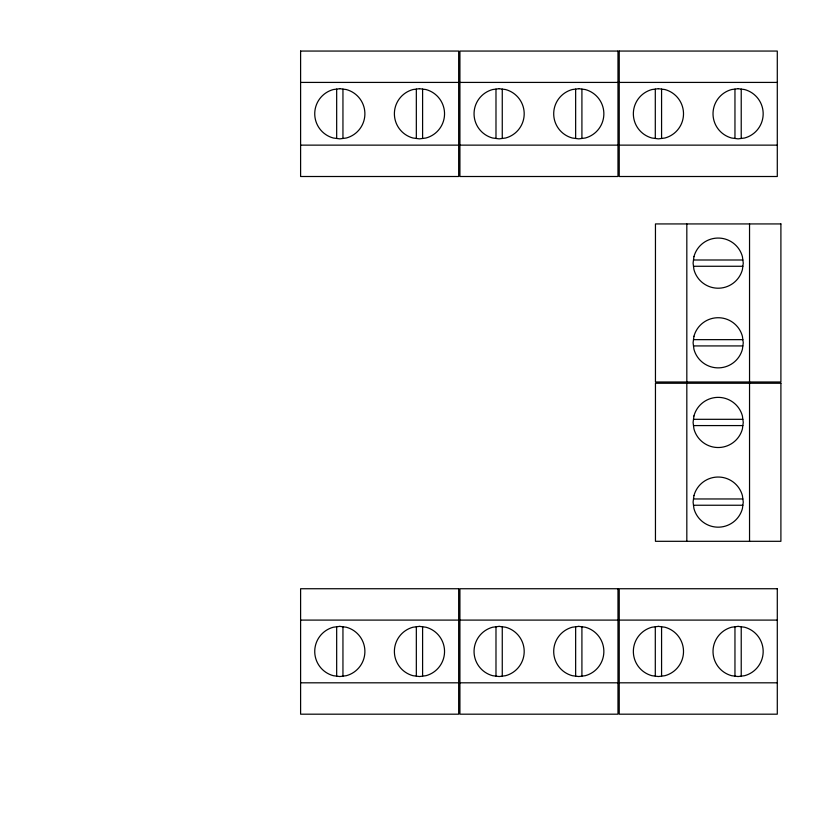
<?xml version="1.0" encoding="UTF-8"?>
<svg xmlns="http://www.w3.org/2000/svg" width="822" height="822" viewBox="0 0 822 822"><rect width="100%" height="100%" fill="white"/><g stroke="black" fill="none" stroke-linecap="round" stroke-linejoin="round"><path stroke-width="1.23" d="M336.671 138.456L336.671 89.105M342.949 138.456L342.949 89.105M416.333 138.456L416.333 89.105M422.6 138.456L422.6 89.105M655.298 138.456L655.298 89.105M661.576 138.456L661.576 89.105M734.96 138.456L734.96 89.105M741.228 138.456L741.228 89.105M300.605 82.416L458.666 82.416M459.919 82.416L617.98 82.416M619.233 82.416L777.293 82.416M300.605 145.134L458.666 145.134M459.919 145.134L617.98 145.134M619.233 145.134L777.293 145.134M693.501 259.999L742.852 259.999M693.501 266.266L742.852 266.266M693.501 339.65L742.852 339.65M693.501 345.928L742.852 345.928M693.501 419.312L742.852 419.312M693.501 425.58L742.852 425.58M693.501 498.964L742.852 498.964M693.501 505.242L742.852 505.242M300.605 620.096L458.666 620.096M459.919 620.096L617.98 620.096M619.233 620.096L777.293 620.096M300.605 682.815L458.666 682.815M459.919 682.815L617.98 682.815M619.233 682.815L777.293 682.815M749.541 223.933L749.541 381.994M749.541 383.247L749.541 541.308M741.228 626.785L741.228 676.136M734.96 626.785L734.96 676.136M686.822 223.933L686.822 381.994M686.822 383.247L686.822 541.308M661.576 626.785L661.576 676.136M655.298 626.785L655.298 676.136M581.914 89.105L581.914 138.456M581.914 626.785L581.914 676.136M575.647 89.105L575.647 138.456M575.647 626.785L575.647 676.136M502.263 89.105L502.263 138.456M502.263 626.785L502.263 676.136M495.985 89.105L495.985 138.456M495.985 626.785L495.985 676.136M422.6 626.785L422.6 676.136M416.333 626.785L416.333 676.136M342.949 626.785L342.949 676.136M336.671 626.785L336.671 676.136M300.605 51.056L300.605 176.504L458.666 176.504L458.666 51.056L300.605 51.056M619.233 51.056L619.233 176.504L777.293 176.504L777.293 51.056L619.233 51.056M693.943 256.639L693.09 263.132L693.943 269.626A25.092 25.092 0 0 0 742.41 269.626L743.263 263.132L742.41 256.639A25.092 25.092 0 0 0 693.943 256.639M693.943 336.301L693.09 342.795L693.943 349.288A25.092 25.092 0 0 0 742.41 349.288L743.263 342.795L742.41 336.301A25.092 25.092 0 0 0 693.943 336.301M693.943 415.953L693.09 422.446L693.943 428.94A25.092 25.092 0 0 0 742.41 428.94L743.263 422.446L742.41 415.953A25.092 25.092 0 0 0 693.943 415.953M693.943 495.615L693.09 502.098L693.943 508.592A25.092 25.092 0 0 0 742.41 508.592L743.263 502.098L742.41 495.615A25.092 25.092 0 0 0 693.943 495.615M339.815 88.694L333.321 89.547A25.092 25.092 0 0 0 333.321 138.014L339.815 138.867L346.309 138.014A25.092 25.092 0 0 0 346.309 89.547L339.815 88.694M419.467 88.694L412.973 89.547A25.092 25.092 0 0 0 412.973 138.014L419.467 138.867L425.96 138.014A25.092 25.092 0 0 0 425.96 89.547L419.467 88.694M499.129 88.694L492.635 89.547A25.092 25.092 0 0 0 492.635 138.014L499.129 138.867L505.612 138.014A25.092 25.092 0 0 0 505.612 89.547L499.129 88.694M578.78 88.694L572.287 89.547A25.092 25.092 0 0 0 572.287 138.014L578.78 138.867L585.274 138.014A25.092 25.092 0 0 0 585.274 89.547L578.78 88.694M658.432 88.694L651.938 89.547A25.092 25.092 0 0 0 651.938 138.014L658.432 138.867L664.926 138.014A25.092 25.092 0 0 0 664.926 89.547L658.432 88.694M738.094 88.694L731.601 89.547A25.092 25.092 0 0 0 731.601 138.014L738.094 138.867L744.588 138.014A25.092 25.092 0 0 0 744.588 89.547L738.094 88.694M339.815 626.374L333.321 627.227A25.092 25.092 0 0 0 333.321 675.694L339.815 676.547L346.309 675.694A25.092 25.092 0 0 0 346.309 627.227L339.815 626.374M419.467 626.374L412.973 627.227A25.092 25.092 0 0 0 412.973 675.694L419.467 676.547L425.96 675.694A25.092 25.092 0 0 0 425.96 627.227L419.467 626.374M499.129 626.374L492.635 627.227A25.092 25.092 0 0 0 492.635 675.694L499.129 676.547L505.612 675.694A25.092 25.092 0 0 0 505.612 627.227L499.129 626.374M578.78 626.374L572.287 627.227A25.092 25.092 0 0 0 572.287 675.694L578.78 676.547L585.274 675.694A25.092 25.092 0 0 0 585.274 627.227L578.78 626.374M658.432 626.374L651.938 627.227A25.092 25.092 0 0 0 651.938 675.694L658.432 676.547L664.926 675.694A25.092 25.092 0 0 0 664.926 627.227L658.432 626.374M738.094 626.374L731.601 627.227A25.092 25.092 0 0 0 731.601 675.694L738.094 676.547L744.588 675.694A25.092 25.092 0 0 0 744.588 627.227L738.094 626.374M617.98 51.056L459.919 51.056L459.919 176.504L617.98 176.504L617.98 51.056M780.9 223.933L655.453 223.933L655.453 381.994L780.9 381.994L780.9 223.933M780.9 383.247L655.453 383.247L655.453 541.308L780.9 541.308L780.9 383.247M458.666 588.737L300.605 588.737L300.605 714.184L458.666 714.184L458.666 588.737M617.98 588.737L459.919 588.737L459.919 714.184L617.98 714.184L617.98 588.737M777.293 588.737L619.233 588.737L619.233 714.184L777.293 714.184L777.293 588.737"/></g></svg>
